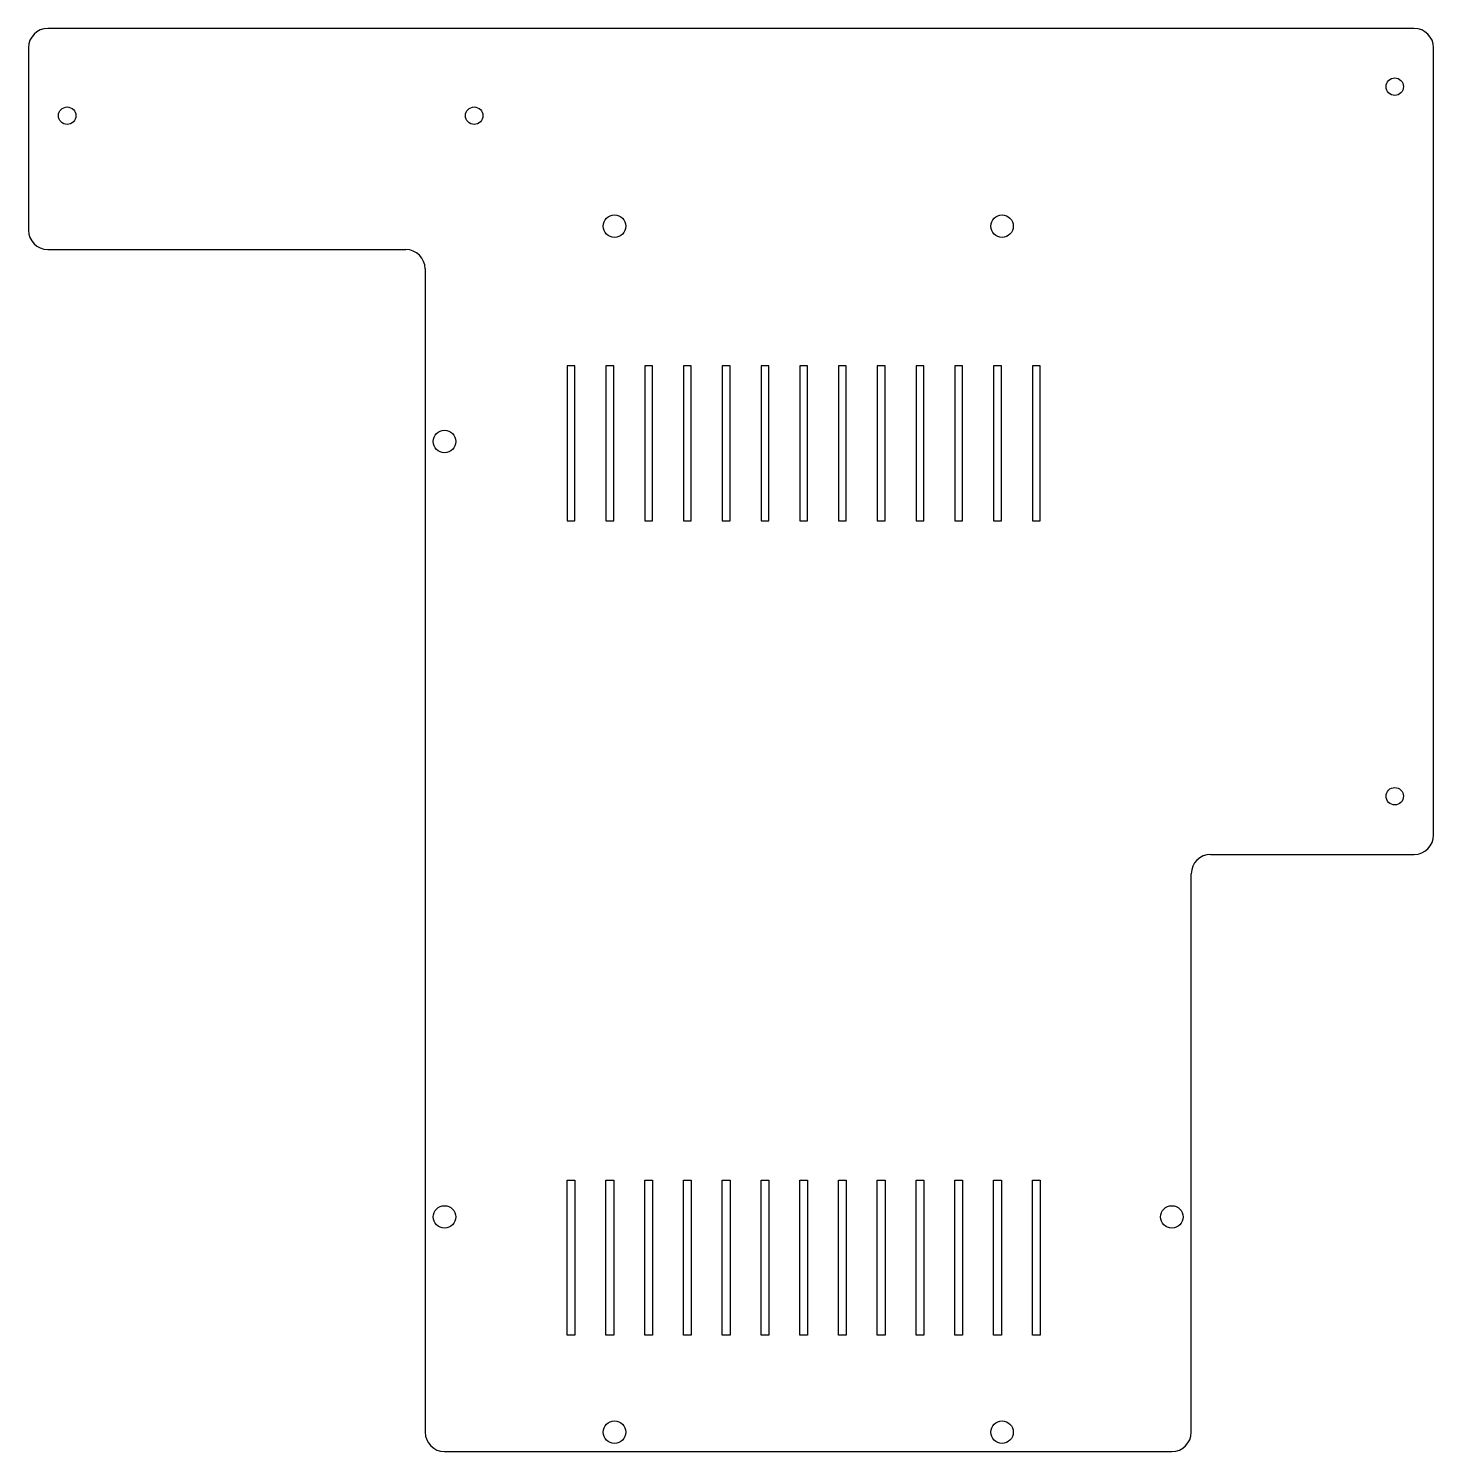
# Model space of a CAD drawing. Header units: millimetres. Extents: x -29 to 333, y -56 to 311.
import ezdxf

# ---------------------------------------------------------------- set-up
doc = ezdxf.new("R2010")
doc.units = ezdxf.units.MM

msp = doc.modelspace()

# ---------------------------------------------------------------- linework, layer by layer
at = {"color": 7, "linetype": 'Continuous', "lineweight": 25}
for p, q in [((328.33, 311.32), (-24.17, 311.32)), ((-29.17, 306.32), (-29.17, 259.32)), ((333.33, 103.32), (333.33, 306.32)), ((-24.17, 254.32), (68.18, 254.32)), ((73.18, 249.32), (73.18, -50.68)), ((109.83, 224.32), (109.83, 184.32)), ((111.83, 224.32), (109.83, 224.32)), ((111.83, 184.32), (111.83, 224.32)), ((119.83, 224.32), (119.83, 184.32)), ((121.83, 224.32), (119.83, 224.32)), ((121.83, 184.32), (121.83, 224.32)), ((129.83, 224.32), (129.83, 184.32)), ((131.83, 224.32), (129.83, 224.32)), ((131.83, 184.32), (131.83, 224.32)), ((139.83, 224.32), (139.83, 184.32)), ((141.83, 224.32), (139.83, 224.32)), ((141.83, 184.32), (141.83, 224.32)), ((149.83, 224.32), (149.83, 184.32)), ((151.83, 224.32), (149.83, 224.32)), ((151.83, 184.32), (151.83, 224.32)), ((159.83, 224.32), (159.83, 184.32)), ((161.83, 224.32), (159.83, 224.32)), ((161.83, 184.32), (161.83, 224.32)), ((169.83, 224.32), (169.83, 184.32)), ((171.83, 224.32), (169.83, 224.32)), ((171.83, 184.32), (171.83, 224.32)), ((179.83, 224.32), (179.83, 184.32)), ((181.83, 224.32), (179.83, 224.32)), ((181.83, 184.32), (181.83, 224.32)), ((189.83, 224.32), (189.83, 184.32)), ((191.83, 224.32), (189.83, 224.32)), ((191.83, 184.32), (191.83, 224.32)), ((199.83, 224.32), (199.83, 184.32)), ((201.83, 224.32), (199.83, 224.32)), ((201.83, 184.32), (201.83, 224.32)), ((209.83, 224.32), (209.83, 184.32)), ((211.83, 224.32), (209.83, 224.32)), ((211.83, 184.32), (211.83, 224.32)), ((219.83, 224.32), (219.83, 184.32)), ((221.83, 224.32), (219.83, 224.32)), ((221.83, 184.32), (221.83, 224.32)), ((229.83, 224.32), (229.83, 184.32)), ((231.83, 224.32), (229.83, 224.32)), ((231.83, 184.32), (231.83, 224.32)), ((109.83, 184.32), (111.83, 184.32)), ((119.83, 184.32), (121.83, 184.32)), ((129.83, 184.32), (131.83, 184.32)), ((139.83, 184.32), (141.83, 184.32)), ((149.83, 184.32), (151.83, 184.32)), ((159.83, 184.32), (161.83, 184.32)), ((169.83, 184.32), (171.83, 184.32)), ((179.83, 184.32), (181.83, 184.32)), ((189.83, 184.32), (191.83, 184.32)), ((199.83, 184.32), (201.83, 184.32)), ((209.83, 184.32), (211.83, 184.32)), ((219.83, 184.32), (221.83, 184.32)), ((229.83, 184.32), (231.83, 184.32)), ((275.83, 98.32), (328.33, 98.32)), ((270.83, -50.68), (270.83, 93.32)), ((109.83, 14.32), (111.83, 14.32)), ((109.83, -25.68), (109.83, 14.32)), ((111.83, 14.32), (111.83, -25.68)), ((119.83, 14.32), (121.83, 14.32)), ((119.83, -25.68), (119.83, 14.32)), ((121.83, 14.32), (121.83, -25.68)), ((129.83, 14.32), (131.83, 14.32)), ((129.83, -25.68), (129.83, 14.32)), ((131.83, 14.32), (131.83, -25.68)), ((139.83, 14.32), (141.83, 14.32)), ((139.83, -25.68), (139.83, 14.32)), ((141.83, 14.32), (141.83, -25.68)), ((149.83, 14.32), (151.83, 14.32)), ((149.83, -25.68), (149.83, 14.32)), ((151.83, 14.32), (151.83, -25.68)), ((159.83, 14.32), (161.83, 14.32)), ((159.83, -25.68), (159.83, 14.32)), ((161.83, 14.32), (161.83, -25.68)), ((169.83, 14.32), (171.83, 14.32)), ((169.83, -25.68), (169.83, 14.32)), ((171.83, 14.32), (171.83, -25.68)), ((179.83, 14.32), (181.83, 14.32)), ((179.83, -25.68), (179.83, 14.32)), ((181.83, 14.32), (181.83, -25.68)), ((189.83, 14.32), (191.83, 14.32)), ((189.83, -25.68), (189.83, 14.32)), ((191.83, 14.32), (191.83, -25.68)), ((199.83, 14.32), (201.83, 14.32)), ((199.83, -25.68), (199.83, 14.32)), ((201.83, 14.32), (201.83, -25.68)), ((209.83, 14.32), (211.83, 14.32)), ((209.83, -25.68), (209.83, 14.32)), ((211.83, 14.32), (211.83, -25.68)), ((219.83, 14.32), (221.83, 14.32)), ((219.83, -25.68), (219.83, 14.32)), ((221.83, 14.32), (221.83, -25.68)), ((229.83, 14.32), (231.83, 14.32)), ((229.83, -25.68), (229.83, 14.32)), ((231.83, 14.32), (231.83, -25.68)), ((111.83, -25.68), (109.83, -25.68)), ((121.83, -25.68), (119.83, -25.68)), ((131.83, -25.68), (129.83, -25.68)), ((141.83, -25.68), (139.83, -25.68)), ((151.83, -25.68), (149.83, -25.68)), ((161.83, -25.68), (159.83, -25.68)), ((171.83, -25.68), (169.83, -25.68)), ((181.83, -25.68), (179.83, -25.68)), ((191.83, -25.68), (189.83, -25.68)), ((201.83, -25.68), (199.83, -25.68)), ((211.83, -25.68), (209.83, -25.68)), ((221.83, -25.68), (219.83, -25.68)), ((231.83, -25.68), (229.83, -25.68)), ((78.18, -55.68), (265.83, -55.68))]:
    msp.add_line(p, q, dxfattribs=at)
for centre, radius in [((323.33, 296.32), 2.25), ((-19.17, 288.82), 2.25), ((85.83, 288.82), 2.25), ((122.01, 260.32), 2.9), ((222.01, 260.32), 2.9), ((78.18, 204.82), 2.9), ((323.33, 113.32), 2.25), ((78.18, 4.82), 2.9), ((265.83, 4.82), 2.9), ((122.01, -50.68), 2.9), ((222.01, -50.68), 2.9)]:
    msp.add_circle(centre, radius, dxfattribs=at)
for centre, start, end in [((-24.17, 306.32), 90, 180), ((328.33, 306.32), 0, 90), ((-24.17, 259.32), 180, 270), ((68.18, 249.32), 0, 90), ((328.33, 103.32), 270, 0), ((275.83, 93.32), 90, 180), ((78.18, -50.68), 180, 270), ((265.83, -50.68), 270, 0)]:
    msp.add_arc(centre, 5, start, end, dxfattribs=at)

doc.saveas('drawing.dxf')
